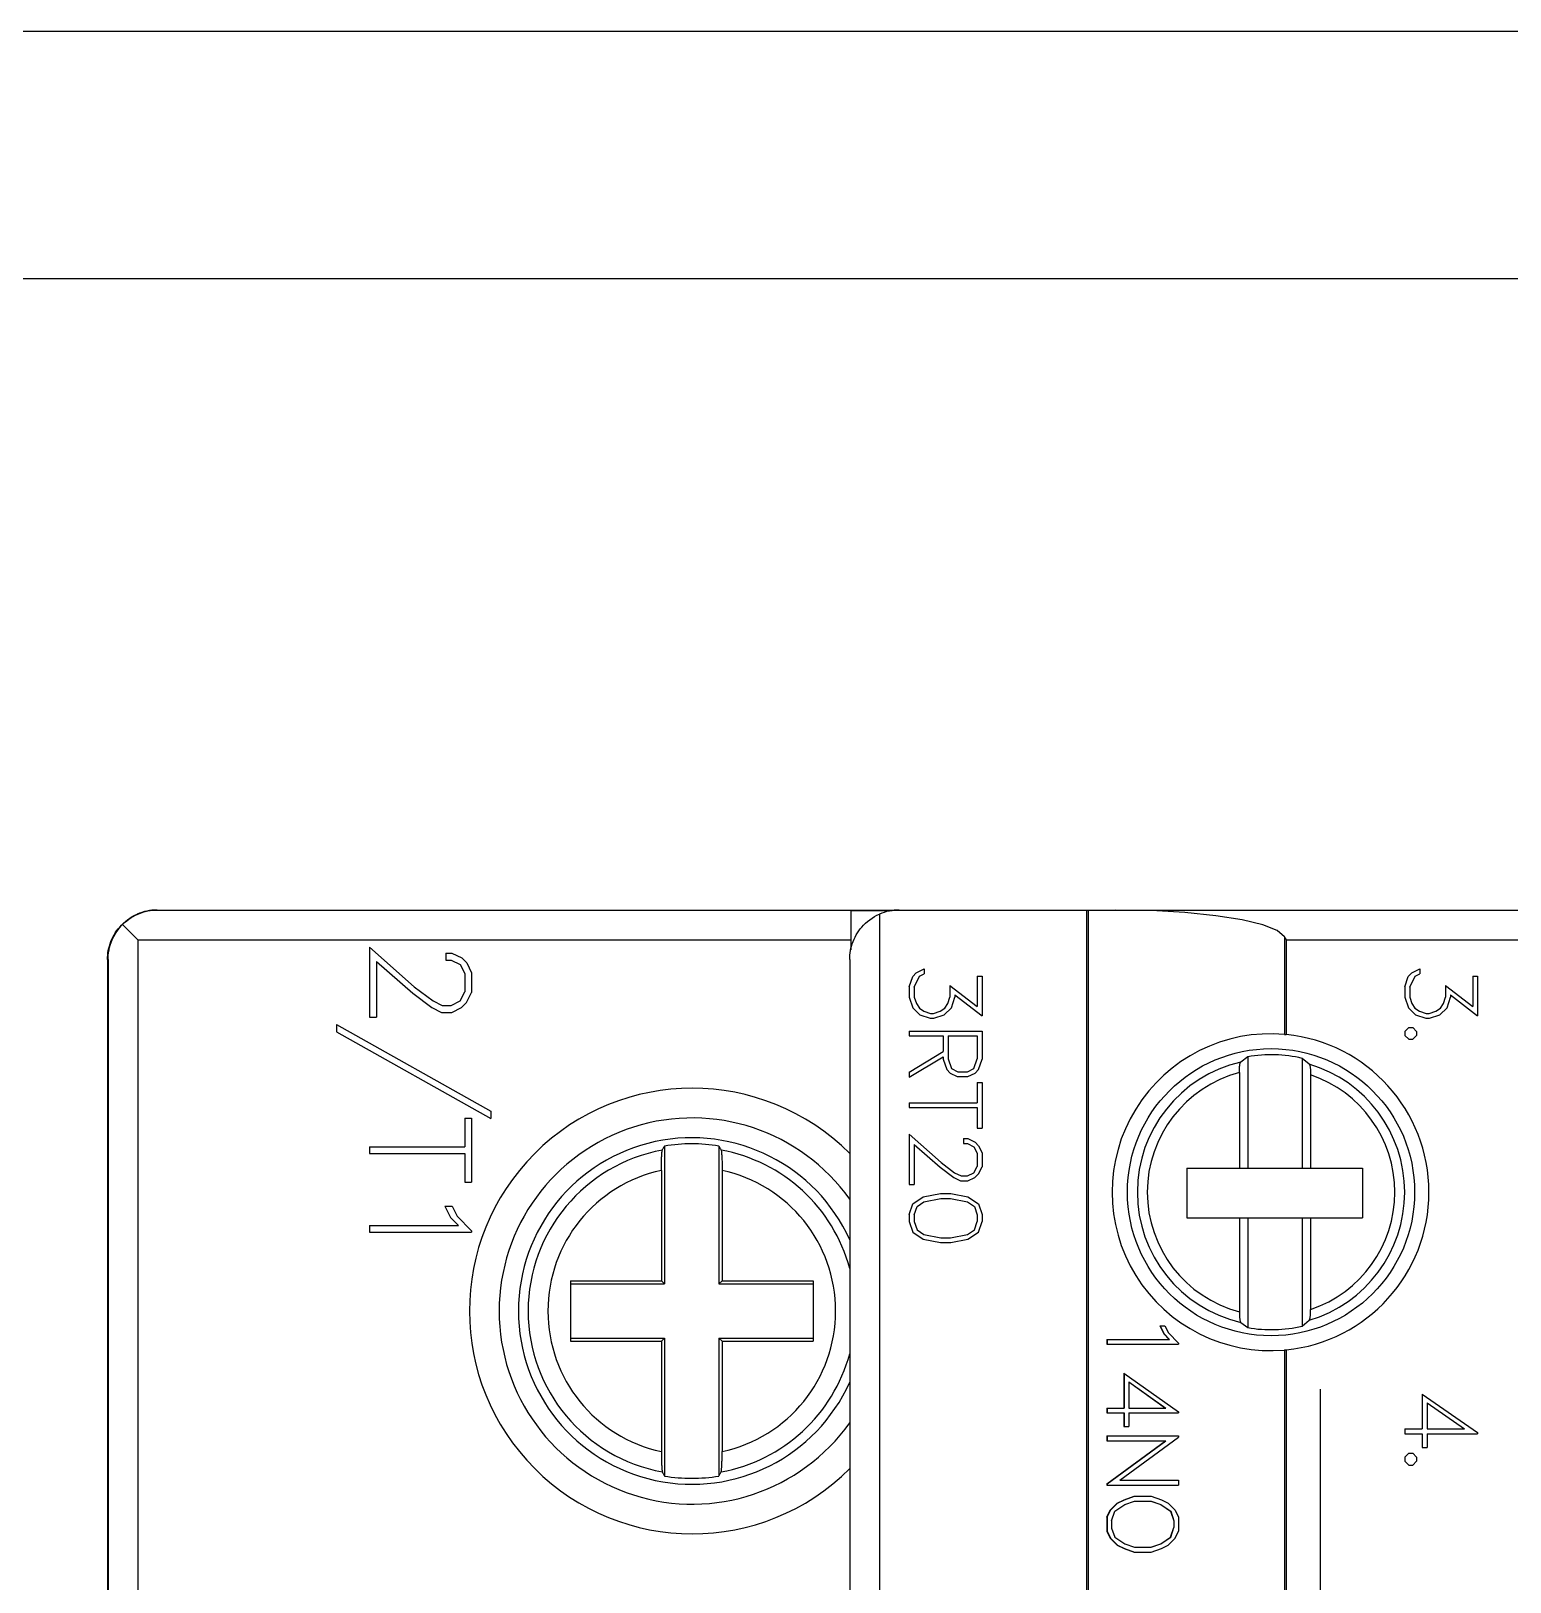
# Model space of a CAD drawing. Header units: millimetres. Extents: x -72 to 2978, y -1067 to 2817.
# Drawn here: x 2366.66 to 2396.54, y 1473.82 to 1505.15 of the extents above; entities that cross this region are included whole.
import ezdxf

# ---------------------------------------------------------------- set-up
doc = ezdxf.new("R2010")
doc.units = ezdxf.units.MM
doc.layers.add('10000_FRONT', color=7, linetype='Continuous')

msp = doc.modelspace()

# ---------------------------------------------------------------- linework, layer by layer
for p, q in [((2313.019, 1505.151), (2622.008, 1505.151)), ((2392.71, 1470.872), (2392.71, 1477.721))]:
    msp.add_line(p, q)
at = {"color": 30, "true_color": 0xf8991e}
msp.add_line((2322.28, 1500.151), (2614.486, 1500.151), dxfattribs=at)
at = {"layer": '10000_FRONT', "color": 7, "linetype": 'Continuous', "lineweight": 25}
for p, q in [((2368.513, 1487.103), (2368.555, 1487.143)), ((2368.53, 1487.129), (2368.571, 1487.166)), ((2368.555, 1487.143), (2368.597, 1487.179)), ((2368.571, 1487.166), (2368.615, 1487.2)), ((2368.597, 1487.179), (2368.639, 1487.211)), ((2368.615, 1487.2), (2368.662, 1487.233)), ((2368.639, 1487.211), (2368.683, 1487.24)), ((2368.662, 1487.233), (2368.71, 1487.262)), ((2368.683, 1487.24), (2368.729, 1487.267)), ((2368.71, 1487.262), (2368.76, 1487.289)), ((2368.729, 1487.267), (2368.776, 1487.292)), ((2368.76, 1487.289), (2368.81, 1487.313)), ((2368.776, 1487.292), (2368.824, 1487.315)), ((2368.81, 1487.313), (2368.81, 1487.308)), ((2368.824, 1487.315), (2368.873, 1487.334)), ((2368.873, 1487.334), (2368.923, 1487.351)), ((2368.923, 1487.351), (2368.973, 1487.365)), ((2368.973, 1487.365), (2369.023, 1487.377)), ((2369.023, 1487.377), (2369.074, 1487.385)), ((2369.074, 1487.385), (2369.123, 1487.392)), ((2369.123, 1487.392), (2369.172, 1487.395)), ((2369.172, 1487.395), (2369.22, 1487.396)), ((2369.21, 1487.396), (2369.22, 1487.396)), ((2369.22, 1487.396), (2383.22, 1487.396)), ((2383.22, 1487.396), (2383.22, 1486.796)), ((2383.22, 1487.396), (2437.2, 1487.396)), ((2383.22, 1487.386), (2384.059, 1487.386)), ((2383.52, 1487.129), (2383.561, 1487.166)), ((2383.561, 1487.166), (2383.605, 1487.2)), ((2383.605, 1487.2), (2383.652, 1487.233)), ((2383.652, 1487.233), (2383.7, 1487.262)), ((2383.7, 1487.262), (2383.75, 1487.289)), ((2383.75, 1487.289), (2383.8, 1487.313)), ((2383.8, 1487.313), (2383.8, 1459.396)), ((2385.31, 1487.396), (2385.31, 1487.396)), ((2387.984, 1487.396), (2387.984, 1459.396)), ((2388.018, 1487.396), (2388.018, 1459.396)), ((2368.297, 1486.805), (2368.319, 1486.849)), ((2368.302, 1486.792), (2368.324, 1486.84)), ((2368.319, 1486.849), (2368.342, 1486.893)), ((2368.324, 1486.84), (2368.349, 1486.887)), ((2368.342, 1486.893), (2368.367, 1486.934)), ((2368.349, 1486.887), (2368.376, 1486.933)), ((2368.367, 1486.934), (2368.394, 1486.975)), ((2368.376, 1486.933), (2368.406, 1486.977)), ((2368.394, 1486.975), (2368.423, 1487.014)), ((2368.406, 1486.977), (2368.438, 1487.019)), ((2368.423, 1487.014), (2368.456, 1487.053)), ((2368.438, 1487.019), (2368.473, 1487.062)), ((2368.456, 1487.053), (2368.491, 1487.091)), ((2368.473, 1487.062), (2368.513, 1487.103)), ((2368.491, 1487.091), (2368.53, 1487.129)), ((2368.513, 1487.104), (2368.82, 1486.796)), ((2383.287, 1486.805), (2383.309, 1486.849)), ((2383.309, 1486.849), (2383.332, 1486.893)), ((2383.332, 1486.893), (2383.357, 1486.934)), ((2383.357, 1486.934), (2383.384, 1486.975)), ((2383.384, 1486.975), (2383.413, 1487.014)), ((2383.413, 1487.014), (2383.446, 1487.053)), ((2383.446, 1487.053), (2383.481, 1487.091)), ((2383.481, 1487.091), (2383.52, 1487.129)), ((2391.981, 1486.856), (2391.981, 1484.884)), ((2391.981, 1486.856), (2391.986, 1486.848)), ((2391.986, 1486.848), (2391.991, 1486.839)), ((2391.991, 1486.839), (2391.996, 1486.83)), ((2391.996, 1486.83), (2392.001, 1486.822)), ((2392.001, 1486.822), (2392.006, 1486.813)), ((2368.214, 1486.485), (2368.219, 1486.531)), ((2368.219, 1486.531), (2368.226, 1486.577)), ((2368.225, 1486.493), (2368.231, 1486.543)), ((2368.226, 1486.577), (2368.236, 1486.623)), ((2368.231, 1486.543), (2368.24, 1486.593)), ((2368.236, 1486.623), (2368.248, 1486.669)), ((2368.24, 1486.593), (2368.251, 1486.643)), ((2368.248, 1486.669), (2368.262, 1486.715)), ((2368.251, 1486.643), (2368.265, 1486.693)), ((2368.262, 1486.715), (2368.279, 1486.76)), ((2368.265, 1486.693), (2368.282, 1486.743)), ((2368.279, 1486.76), (2368.297, 1486.805)), ((2368.282, 1486.743), (2368.302, 1486.792)), ((2368.82, 1486.796), (2368.82, 1442.996)), ((2368.82, 1486.796), (2383.22, 1486.796)), ((2373.504, 1486.649), (2373.504, 1485.234)), ((2373.504, 1486.649), (2374.404, 1485.847)), ((2375.04, 1486.525), (2375.04, 1486.386)), ((2375.04, 1486.525), (2375.164, 1486.525)), ((2375.164, 1486.525), (2375.365, 1486.427)), ((2383.204, 1486.485), (2383.209, 1486.531)), ((2383.209, 1486.531), (2383.216, 1486.577)), ((2383.216, 1486.577), (2383.226, 1486.623)), ((2383.22, 1486.796), (2383.22, 1486.595)), ((2383.226, 1486.623), (2383.238, 1486.669)), ((2383.238, 1486.669), (2383.252, 1486.715)), ((2383.252, 1486.715), (2383.269, 1486.76)), ((2383.269, 1486.76), (2383.287, 1486.805)), ((2392.006, 1486.813), (2392.011, 1486.805)), ((2392.011, 1486.805), (2392.016, 1486.796)), ((2392.016, 1486.796), (2392.016, 1484.881)), ((2392.016, 1486.796), (2429.384, 1486.796)), ((2368.21, 1486.396), (2368.211, 1486.44)), ((2368.21, 1486.396), (2368.21, 1443.406)), ((2368.211, 1486.44), (2368.214, 1486.485)), ((2368.22, 1486.396), (2368.221, 1486.444)), ((2368.22, 1486.396), (2368.22, 1443.396)), ((2368.221, 1486.444), (2368.225, 1486.493)), ((2373.641, 1486.358), (2373.641, 1485.234)), ((2373.641, 1486.358), (2374.374, 1485.719)), ((2375.04, 1486.386), (2375.153, 1486.386)), ((2375.153, 1486.386), (2375.334, 1486.295)), ((2375.334, 1486.295), (2375.425, 1486.114)), ((2375.365, 1486.427), (2375.464, 1486.326)), ((2375.464, 1486.326), (2375.562, 1486.125)), ((2383.2, 1486.396), (2383.201, 1486.44)), ((2383.2, 1486.396), (2383.2, 1459.596)), ((2383.201, 1486.44), (2383.204, 1486.485)), ((2384.545, 1486.129), (2384.707, 1486.21)), ((2384.707, 1486.21), (2384.707, 1486.106)), ((2394.555, 1486.129), (2394.717, 1486.21)), ((2394.717, 1486.21), (2394.717, 1486.106)), ((2375.425, 1486.114), (2375.425, 1485.741)), ((2375.562, 1486.125), (2375.562, 1485.729)), ((2384.403, 1485.843), (2384.473, 1486.055)), ((2384.473, 1486.055), (2384.545, 1486.129)), ((2384.501, 1485.837), (2384.611, 1486.06)), ((2384.611, 1486.06), (2384.707, 1486.106)), ((2385.775, 1486.063), (2385.775, 1485.448)), ((2385.775, 1486.063), (2385.873, 1486.063)), ((2385.873, 1486.063), (2385.873, 1485.256)), ((2394.413, 1485.843), (2394.483, 1486.055)), ((2394.483, 1486.055), (2394.555, 1486.129)), ((2394.511, 1485.837), (2394.621, 1486.06)), ((2394.621, 1486.06), (2394.717, 1486.106)), ((2395.785, 1486.063), (2395.785, 1485.448)), ((2395.785, 1486.063), (2395.883, 1486.063)), ((2395.883, 1486.063), (2395.883, 1485.256)), ((2374.374, 1485.719), (2374.761, 1485.428)), ((2374.404, 1485.847), (2374.785, 1485.562)), ((2375.334, 1485.559), (2375.425, 1485.741)), ((2375.463, 1485.53), (2375.562, 1485.729)), ((2384.403, 1485.843), (2384.403, 1485.634)), ((2384.403, 1485.634), (2384.474, 1485.422)), ((2384.501, 1485.837), (2384.501, 1485.637)), ((2384.501, 1485.637), (2384.547, 1485.506)), ((2385.18, 1485.506), (2385.225, 1485.637)), ((2385.225, 1485.873), (2385.225, 1485.637)), ((2385.225, 1485.873), (2385.775, 1485.448)), ((2385.255, 1485.422), (2385.325, 1485.634)), ((2385.325, 1485.686), (2385.325, 1485.634)), ((2385.325, 1485.686), (2385.873, 1485.256)), ((2394.413, 1485.843), (2394.413, 1485.634)), ((2394.413, 1485.634), (2394.484, 1485.422)), ((2394.511, 1485.837), (2394.511, 1485.637)), ((2394.511, 1485.637), (2394.557, 1485.506)), ((2395.19, 1485.506), (2395.235, 1485.637)), ((2395.235, 1485.873), (2395.235, 1485.637)), ((2395.235, 1485.873), (2395.785, 1485.448)), ((2395.265, 1485.422), (2395.335, 1485.634)), ((2395.335, 1485.686), (2395.335, 1485.634)), ((2395.335, 1485.686), (2395.883, 1485.256)), ((2374.761, 1485.428), (2374.958, 1485.329)), ((2374.785, 1485.562), (2374.972, 1485.469)), ((2374.958, 1485.329), (2375.162, 1485.329)), ((2374.972, 1485.469), (2375.153, 1485.469)), ((2375.153, 1485.469), (2375.334, 1485.559)), ((2375.162, 1485.329), (2375.362, 1485.428)), ((2375.362, 1485.428), (2375.463, 1485.53)), ((2384.474, 1485.422), (2384.616, 1485.279)), ((2384.547, 1485.506), (2384.607, 1485.414)), ((2384.607, 1485.414), (2384.699, 1485.353)), ((2384.616, 1485.279), (2384.827, 1485.209)), ((2384.699, 1485.353), (2384.831, 1485.308)), ((2384.831, 1485.308), (2384.896, 1485.308)), ((2384.896, 1485.308), (2385.027, 1485.353)), ((2384.9, 1485.209), (2385.111, 1485.279)), ((2385.027, 1485.353), (2385.12, 1485.414)), ((2385.111, 1485.279), (2385.255, 1485.422)), ((2385.12, 1485.414), (2385.18, 1485.506)), ((2394.484, 1485.422), (2394.626, 1485.279)), ((2394.557, 1485.506), (2394.617, 1485.414)), ((2394.617, 1485.414), (2394.709, 1485.353)), ((2394.626, 1485.279), (2394.837, 1485.209)), ((2394.709, 1485.353), (2394.841, 1485.308)), ((2394.841, 1485.308), (2394.906, 1485.308)), ((2394.906, 1485.308), (2395.037, 1485.353)), ((2394.91, 1485.209), (2395.121, 1485.279)), ((2395.037, 1485.353), (2395.13, 1485.414)), ((2395.121, 1485.279), (2395.265, 1485.422)), ((2395.13, 1485.414), (2395.19, 1485.506)), ((2372.838, 1485.086), (2372.838, 1484.937)), ((2372.838, 1485.086), (2375.954, 1483.332)), ((2372.838, 1484.937), (2375.954, 1483.185)), ((2373.504, 1485.234), (2373.641, 1485.234)), ((2384.403, 1484.95), (2384.403, 1484.852)), ((2384.403, 1484.95), (2385.873, 1484.95)), ((2384.827, 1485.209), (2384.9, 1485.209)), ((2385.873, 1484.95), (2385.873, 1484.385)), ((2394.413, 1484.945), (2394.492, 1485.023)), ((2394.413, 1484.945), (2394.413, 1484.864)), ((2394.492, 1485.023), (2394.572, 1485.023)), ((2394.572, 1485.023), (2394.651, 1484.945)), ((2394.651, 1484.945), (2394.651, 1484.864)), ((2394.837, 1485.209), (2394.91, 1485.209)), ((2384.403, 1484.852), (2385.089, 1484.852)), ((2385.089, 1484.852), (2385.089, 1484.535)), ((2385.187, 1484.852), (2385.187, 1484.39)), ((2385.187, 1484.852), (2385.775, 1484.852)), ((2385.775, 1484.852), (2385.775, 1484.39)), ((2391.981, 1484.884), (2391.986, 1484.884)), ((2391.986, 1484.884), (2391.991, 1484.883)), ((2391.991, 1484.883), (2391.996, 1484.883)), ((2391.996, 1484.883), (2392.001, 1484.882)), ((2392.001, 1484.882), (2392.006, 1484.882)), ((2392.006, 1484.882), (2392.011, 1484.881)), ((2392.011, 1484.881), (2392.016, 1484.881)), ((2394.413, 1484.864), (2394.492, 1484.786)), ((2394.492, 1484.786), (2394.572, 1484.786)), ((2394.572, 1484.786), (2394.651, 1484.864)), ((2384.403, 1484.124), (2385.089, 1484.535)), ((2384.403, 1484.018), (2385.089, 1484.429)), ((2385.089, 1484.429), (2385.089, 1484.386)), ((2385.089, 1484.386), (2385.16, 1484.175)), ((2385.187, 1484.39), (2385.254, 1484.194)), ((2385.708, 1484.194), (2385.775, 1484.39)), ((2385.802, 1484.175), (2385.873, 1484.385)), ((2391.089, 1484.308), (2391.091, 1484.313)), ((2391.091, 1484.313), (2391.093, 1484.317)), ((2391.093, 1484.317), (2391.095, 1484.321)), ((2391.095, 1484.321), (2391.097, 1484.324)), ((2391.097, 1484.324), (2391.099, 1484.326)), ((2391.24, 1484.432), (2391.099, 1484.326)), ((2391.24, 1484.432), (2391.24, 1482.181)), ((2392.34, 1484.4), (2392.34, 1482.181)), ((2392.481, 1484.284), (2392.34, 1484.4)), ((2384.403, 1484.124), (2384.403, 1484.018)), ((2385.16, 1484.175), (2385.231, 1484.101)), ((2385.231, 1484.101), (2385.374, 1484.031)), ((2385.254, 1484.194), (2385.382, 1484.129)), ((2385.374, 1484.031), (2385.587, 1484.031)), ((2385.382, 1484.129), (2385.58, 1484.129)), ((2385.58, 1484.129), (2385.708, 1484.194)), ((2385.587, 1484.031), (2385.731, 1484.1)), ((2385.731, 1484.1), (2385.802, 1484.175)), ((2391.07, 1484.14), (2391.071, 1484.153)), ((2391.07, 1484.126), (2391.07, 1484.14)), ((2391.07, 1484.113), (2391.07, 1484.126)), ((2391.07, 1484.113), (2391.07, 1482.181)), ((2391.071, 1484.167), (2391.072, 1484.18)), ((2391.071, 1484.153), (2391.071, 1484.167)), ((2391.072, 1484.192), (2391.073, 1484.204)), ((2391.072, 1484.18), (2391.072, 1484.192)), ((2391.073, 1484.204), (2391.074, 1484.216)), ((2391.074, 1484.216), (2391.075, 1484.228)), ((2391.075, 1484.228), (2391.076, 1484.24)), ((2391.076, 1484.24), (2391.078, 1484.25)), ((2391.078, 1484.25), (2391.079, 1484.26)), ((2391.079, 1484.26), (2391.08, 1484.27)), ((2391.08, 1484.27), (2391.082, 1484.278)), ((2391.082, 1484.278), (2391.083, 1484.287)), ((2391.083, 1484.287), (2391.085, 1484.295)), ((2391.085, 1484.295), (2391.087, 1484.302)), ((2391.087, 1484.302), (2391.089, 1484.308)), ((2392.481, 1484.284), (2392.484, 1484.281)), ((2392.484, 1484.281), (2392.486, 1484.277)), ((2392.486, 1484.277), (2392.489, 1484.272)), ((2392.489, 1484.272), (2392.491, 1484.265)), ((2392.491, 1484.265), (2392.493, 1484.258)), ((2392.493, 1484.258), (2392.495, 1484.248)), ((2392.495, 1484.248), (2392.497, 1484.238)), ((2392.497, 1484.238), (2392.499, 1484.227)), ((2392.499, 1484.227), (2392.501, 1484.216)), ((2392.501, 1484.216), (2392.503, 1484.204)), ((2392.503, 1484.204), (2392.504, 1484.19)), ((2392.504, 1484.19), (2392.505, 1484.175)), ((2392.505, 1484.175), (2392.507, 1484.161)), ((2392.507, 1484.161), (2392.508, 1484.146)), ((2392.508, 1484.146), (2392.508, 1484.131)), ((2392.508, 1484.131), (2392.509, 1484.114)), ((2392.509, 1484.114), (2392.51, 1484.098)), ((2392.51, 1484.098), (2392.51, 1484.081)), ((2392.51, 1484.081), (2392.51, 1484.065)), ((2392.51, 1484.065), (2392.51, 1482.181)), ((2385.775, 1483.914), (2385.775, 1483.503)), ((2385.775, 1483.914), (2385.873, 1483.914)), ((2385.873, 1483.914), (2385.873, 1482.993)), ((2384.403, 1483.503), (2384.403, 1483.405)), ((2384.403, 1483.503), (2385.775, 1483.503)), ((2384.403, 1483.405), (2385.775, 1483.405)), ((2385.775, 1483.405), (2385.775, 1482.993)), ((2375.425, 1483.19), (2375.425, 1482.613)), ((2375.425, 1483.19), (2375.562, 1483.19)), ((2375.562, 1483.19), (2375.562, 1481.9)), ((2375.954, 1483.332), (2375.954, 1483.185)), ((2384.403, 1482.866), (2384.403, 1481.855)), ((2384.403, 1482.866), (2385.046, 1482.294)), ((2385.5, 1482.778), (2385.5, 1482.679)), ((2385.5, 1482.778), (2385.588, 1482.778)), ((2385.588, 1482.778), (2385.732, 1482.708)), ((2385.775, 1482.993), (2385.873, 1482.993)), ((2373.504, 1482.613), (2373.504, 1482.476)), ((2373.504, 1482.613), (2375.425, 1482.613)), ((2373.504, 1482.476), (2375.425, 1482.476)), ((2375.425, 1482.476), (2375.425, 1481.9)), ((2379.403, 1482.422), (2379.404, 1482.44)), ((2379.404, 1482.44), (2379.405, 1482.457)), ((2379.405, 1482.457), (2379.406, 1482.473)), ((2379.406, 1482.473), (2379.407, 1482.488)), ((2379.407, 1482.488), (2379.408, 1482.502)), ((2379.408, 1482.502), (2379.41, 1482.513)), ((2379.41, 1482.513), (2379.411, 1482.523)), ((2379.411, 1482.523), (2379.412, 1482.531)), ((2379.412, 1482.531), (2379.413, 1482.538)), ((2379.413, 1482.538), (2379.415, 1482.544)), ((2379.415, 1482.544), (2379.416, 1482.547)), ((2379.416, 1482.547), (2379.422, 1482.559)), ((2379.422, 1482.559), (2379.429, 1482.57)), ((2379.429, 1482.57), (2379.435, 1482.582)), ((2379.435, 1482.582), (2379.441, 1482.594)), ((2379.441, 1482.594), (2379.447, 1482.605)), ((2379.447, 1482.605), (2379.454, 1482.617)), ((2379.454, 1482.617), (2379.46, 1482.629)), ((2379.46, 1482.629), (2379.46, 1479.846)), ((2380.56, 1482.629), (2380.56, 1479.846)), ((2380.56, 1482.629), (2380.566, 1482.617)), ((2380.566, 1482.617), (2380.573, 1482.605)), ((2380.573, 1482.605), (2380.579, 1482.594)), ((2380.579, 1482.594), (2380.585, 1482.582)), ((2380.585, 1482.582), (2380.591, 1482.57)), ((2380.591, 1482.57), (2380.597, 1482.559)), ((2380.597, 1482.559), (2380.604, 1482.547)), ((2380.604, 1482.547), (2380.605, 1482.543)), ((2380.605, 1482.543), (2380.607, 1482.536)), ((2380.607, 1482.536), (2380.609, 1482.526)), ((2380.609, 1482.526), (2380.61, 1482.515)), ((2380.61, 1482.515), (2380.612, 1482.501)), ((2380.612, 1482.501), (2380.613, 1482.485)), ((2380.613, 1482.485), (2380.614, 1482.466)), ((2380.614, 1482.466), (2380.616, 1482.445)), ((2380.616, 1482.445), (2380.617, 1482.424)), ((2384.501, 1482.658), (2384.501, 1481.855)), ((2384.501, 1482.658), (2385.024, 1482.202)), ((2385.5, 1482.679), (2385.581, 1482.679)), ((2385.581, 1482.679), (2385.71, 1482.613)), ((2385.71, 1482.613), (2385.775, 1482.484)), ((2385.732, 1482.708), (2385.803, 1482.635)), ((2385.775, 1482.484), (2385.775, 1482.218)), ((2385.803, 1482.635), (2385.873, 1482.492)), ((2385.873, 1482.492), (2385.873, 1482.21)), ((2379.397, 1482.215), (2379.398, 1482.241)), ((2379.397, 1482.188), (2379.397, 1482.215)), ((2379.397, 1482.162), (2379.397, 1482.188)), ((2379.397, 1482.137), (2379.397, 1482.162)), ((2379.397, 1482.137), (2379.397, 1479.909)), ((2379.398, 1482.266), (2379.399, 1482.291)), ((2379.398, 1482.241), (2379.398, 1482.266)), ((2379.399, 1482.314), (2379.4, 1482.337)), ((2379.399, 1482.291), (2379.399, 1482.314)), ((2379.4, 1482.36), (2379.401, 1482.382)), ((2379.4, 1482.337), (2379.4, 1482.36)), ((2379.401, 1482.382), (2379.402, 1482.403)), ((2379.402, 1482.403), (2379.403, 1482.422)), ((2380.617, 1482.424), (2380.618, 1482.401)), ((2380.618, 1482.401), (2380.619, 1482.375)), ((2380.619, 1482.375), (2380.62, 1482.348)), ((2380.62, 1482.348), (2380.621, 1482.32)), ((2380.621, 1482.32), (2380.621, 1482.292)), ((2380.621, 1482.292), (2380.622, 1482.263)), ((2380.622, 1482.263), (2380.622, 1482.232)), ((2380.622, 1482.232), (2380.623, 1482.2)), ((2380.623, 1482.2), (2380.623, 1482.168)), ((2380.623, 1482.168), (2380.623, 1482.137)), ((2380.623, 1482.137), (2380.623, 1479.909)), ((2385.024, 1482.202), (2385.301, 1481.994)), ((2385.046, 1482.294), (2385.318, 1482.09)), ((2385.71, 1482.088), (2385.775, 1482.218)), ((2385.802, 1482.067), (2385.873, 1482.21)), ((2390.01, 1482.181), (2390.01, 1481.181)), ((2390.01, 1482.181), (2391.07, 1482.181)), ((2391.07, 1482.181), (2391.24, 1482.181)), ((2391.24, 1482.181), (2392.34, 1482.181)), ((2392.34, 1482.181), (2392.51, 1482.181)), ((2392.51, 1482.181), (2393.56, 1482.181)), ((2393.56, 1482.181), (2393.56, 1481.181)), ((2375.425, 1481.9), (2375.562, 1481.9)), ((2384.403, 1481.855), (2384.501, 1481.855)), ((2385.301, 1481.994), (2385.441, 1481.923)), ((2385.318, 1482.09), (2385.452, 1482.024)), ((2385.441, 1481.923), (2385.587, 1481.923)), ((2385.452, 1482.024), (2385.581, 1482.024)), ((2385.581, 1482.024), (2385.71, 1482.088)), ((2385.587, 1481.923), (2385.73, 1481.994)), ((2385.73, 1481.994), (2385.802, 1482.067)), ((2384.474, 1481.458), (2384.687, 1481.601)), ((2384.56, 1481.41), (2384.699, 1481.503)), ((2384.687, 1481.601), (2385.033, 1481.67)), ((2384.699, 1481.503), (2385.038, 1481.572)), ((2385.033, 1481.67), (2385.243, 1481.67)), ((2385.038, 1481.572), (2385.239, 1481.572)), ((2385.239, 1481.572), (2385.579, 1481.503)), ((2385.243, 1481.67), (2385.589, 1481.601)), ((2385.579, 1481.503), (2385.718, 1481.41)), ((2385.589, 1481.601), (2385.802, 1481.458)), ((2375.026, 1481.411), (2375.138, 1481.183)), ((2375.026, 1481.411), (2375.17, 1481.411)), ((2375.138, 1481.183), (2375.296, 1481.027)), ((2375.17, 1481.411), (2375.272, 1481.21)), ((2375.272, 1481.21), (2375.562, 1480.918)), ((2384.403, 1481.245), (2384.474, 1481.458)), ((2384.403, 1481.245), (2384.403, 1481.103)), ((2384.502, 1481.24), (2384.56, 1481.41)), ((2384.502, 1481.24), (2384.502, 1481.106)), ((2385.718, 1481.41), (2385.775, 1481.24)), ((2385.775, 1481.24), (2385.775, 1481.106)), ((2385.802, 1481.458), (2385.873, 1481.245)), ((2385.873, 1481.245), (2385.873, 1481.103)), ((2390.01, 1481.181), (2391.07, 1481.181)), ((2391.07, 1481.181), (2391.07, 1479.28)), ((2391.07, 1481.181), (2391.24, 1481.181)), ((2391.24, 1481.181), (2391.24, 1478.961)), ((2391.24, 1481.181), (2392.34, 1481.181)), ((2392.34, 1481.181), (2392.34, 1478.993)), ((2392.34, 1481.181), (2392.51, 1481.181)), ((2392.51, 1481.181), (2392.51, 1479.328)), ((2392.51, 1481.181), (2393.56, 1481.181)), ((2373.504, 1481.027), (2373.504, 1480.889)), ((2373.504, 1481.027), (2375.296, 1481.027)), ((2373.504, 1480.889), (2375.562, 1480.889)), ((2375.562, 1480.918), (2375.562, 1480.889)), ((2384.403, 1481.103), (2384.474, 1480.889)), ((2384.474, 1480.889), (2384.687, 1480.746)), ((2384.502, 1481.106), (2384.56, 1480.937)), ((2384.56, 1480.937), (2384.699, 1480.845)), ((2385.579, 1480.845), (2385.718, 1480.937)), ((2385.589, 1480.746), (2385.802, 1480.889)), ((2385.718, 1480.937), (2385.775, 1481.106)), ((2385.802, 1480.889), (2385.873, 1481.103)), ((2384.687, 1480.746), (2385.033, 1480.678)), ((2384.699, 1480.845), (2385.038, 1480.776)), ((2385.033, 1480.678), (2385.243, 1480.678)), ((2385.038, 1480.776), (2385.239, 1480.776)), ((2385.239, 1480.776), (2385.579, 1480.845)), ((2385.243, 1480.678), (2385.589, 1480.746)), ((2377.56, 1479.909), (2377.56, 1478.684)), ((2377.56, 1479.909), (2379.397, 1479.909)), ((2377.56, 1479.846), (2379.46, 1479.846)), ((2379.397, 1479.909), (2379.46, 1479.846)), ((2380.56, 1479.846), (2380.623, 1479.909)), ((2380.56, 1479.846), (2382.46, 1479.846)), ((2380.623, 1479.909), (2382.46, 1479.909)), ((2382.46, 1479.909), (2382.46, 1478.684)), ((2392.509, 1479.287), (2392.51, 1479.301)), ((2392.51, 1479.315), (2392.51, 1479.328)), ((2392.51, 1479.301), (2392.51, 1479.315)), ((2389.464, 1478.997), (2389.543, 1478.835)), ((2389.464, 1478.997), (2389.566, 1478.997)), ((2389.47, 1478.997), (2389.549, 1478.835)), ((2389.566, 1478.997), (2389.638, 1478.854)), ((2391.07, 1479.28), (2391.07, 1479.264)), ((2391.07, 1479.264), (2391.07, 1479.247)), ((2391.07, 1479.247), (2391.071, 1479.231)), ((2391.071, 1479.231), (2391.071, 1479.215)), ((2391.071, 1479.215), (2391.072, 1479.2)), ((2391.072, 1479.2), (2391.073, 1479.185)), ((2391.073, 1479.185), (2391.074, 1479.171)), ((2391.074, 1479.171), (2391.076, 1479.157)), ((2391.076, 1479.157), (2391.077, 1479.144)), ((2391.077, 1479.144), (2391.079, 1479.131)), ((2391.079, 1479.131), (2391.081, 1479.12)), ((2391.081, 1479.12), (2391.083, 1479.11)), ((2391.083, 1479.11), (2391.085, 1479.1)), ((2391.085, 1479.1), (2391.087, 1479.091)), ((2391.087, 1479.091), (2391.089, 1479.084)), ((2391.089, 1479.084), (2391.091, 1479.078)), ((2391.091, 1479.078), (2391.094, 1479.073)), ((2391.094, 1479.073), (2391.096, 1479.069)), ((2391.096, 1479.069), (2391.099, 1479.067)), ((2391.099, 1479.067), (2391.24, 1478.961)), ((2392.34, 1478.993), (2392.481, 1479.109)), ((2392.481, 1479.109), (2392.483, 1479.111)), ((2392.483, 1479.111), (2392.485, 1479.114)), ((2392.485, 1479.114), (2392.487, 1479.118)), ((2392.487, 1479.118), (2392.489, 1479.123)), ((2392.489, 1479.123), (2392.491, 1479.128)), ((2392.491, 1479.128), (2392.493, 1479.135)), ((2392.493, 1479.135), (2392.495, 1479.142)), ((2392.495, 1479.142), (2392.497, 1479.15)), ((2392.497, 1479.15), (2392.498, 1479.159)), ((2392.498, 1479.159), (2392.5, 1479.168)), ((2392.5, 1479.168), (2392.501, 1479.178)), ((2392.501, 1479.178), (2392.502, 1479.188)), ((2392.502, 1479.188), (2392.504, 1479.199)), ((2392.504, 1479.199), (2392.505, 1479.211)), ((2392.505, 1479.211), (2392.506, 1479.223)), ((2392.506, 1479.223), (2392.507, 1479.235)), ((2392.507, 1479.235), (2392.508, 1479.247)), ((2392.508, 1479.26), (2392.509, 1479.273)), ((2392.508, 1479.247), (2392.508, 1479.26)), ((2392.509, 1479.273), (2392.509, 1479.287)), ((2377.56, 1478.746), (2379.46, 1478.746)), ((2377.56, 1478.684), (2379.397, 1478.684)), ((2379.397, 1478.684), (2379.46, 1478.746)), ((2379.397, 1478.684), (2379.397, 1476.456)), ((2379.46, 1478.746), (2379.46, 1475.964)), ((2380.56, 1478.746), (2380.56, 1475.964)), ((2380.56, 1478.746), (2380.623, 1478.684)), ((2380.56, 1478.746), (2382.46, 1478.746)), ((2380.623, 1478.684), (2380.623, 1476.456)), ((2380.623, 1478.684), (2382.46, 1478.684)), ((2388.394, 1478.723), (2388.394, 1478.625)), ((2388.394, 1478.723), (2389.655, 1478.723)), ((2388.4, 1478.723), (2388.4, 1478.625)), ((2389.543, 1478.835), (2389.655, 1478.723)), ((2389.543, 1478.835), (2389.549, 1478.835)), ((2389.549, 1478.835), (2389.66, 1478.723)), ((2389.638, 1478.854), (2389.842, 1478.645)), ((2389.655, 1478.723), (2389.66, 1478.723)), ((2388.394, 1478.625), (2389.842, 1478.625)), ((2389.842, 1478.645), (2389.842, 1478.625)), ((2391.981, 1478.509), (2391.986, 1478.509)), ((2391.981, 1478.509), (2391.981, 1468.034)), ((2391.986, 1478.509), (2391.991, 1478.51)), ((2391.991, 1478.51), (2391.996, 1478.51)), ((2391.996, 1478.51), (2392.001, 1478.511)), ((2392.001, 1478.511), (2392.006, 1478.511)), ((2392.006, 1478.511), (2392.011, 1478.512)), ((2392.011, 1478.512), (2392.016, 1478.512)), ((2392.016, 1478.512), (2392.016, 1468.031)), ((2388.739, 1478.041), (2388.739, 1477.337)), ((2388.739, 1478.041), (2389.842, 1477.263)), ((2388.745, 1478.036), (2388.745, 1477.337)), ((2388.835, 1477.863), (2388.835, 1477.337)), ((2388.835, 1477.863), (2389.58, 1477.337)), ((2388.835, 1477.863), (2388.841, 1477.863)), ((2388.841, 1477.863), (2389.586, 1477.337)), ((2394.763, 1477.618), (2394.763, 1476.914)), ((2394.763, 1477.618), (2395.883, 1476.84)), ((2394.861, 1477.44), (2394.861, 1476.914)), ((2394.861, 1477.44), (2395.617, 1476.914)), ((2388.394, 1477.337), (2388.394, 1477.239)), ((2388.394, 1477.337), (2388.745, 1477.337)), ((2388.394, 1477.239), (2388.739, 1477.239)), ((2388.4, 1477.337), (2388.4, 1477.239)), ((2388.739, 1477.239), (2388.739, 1476.964)), ((2388.739, 1477.239), (2388.745, 1477.239)), ((2388.745, 1477.239), (2388.745, 1476.964)), ((2388.835, 1477.337), (2389.58, 1477.337)), ((2388.835, 1477.239), (2388.835, 1476.964)), ((2388.835, 1477.239), (2389.842, 1477.239)), ((2389.58, 1477.337), (2389.586, 1477.337)), ((2389.842, 1477.263), (2389.842, 1477.239)), ((2388.739, 1476.964), (2388.835, 1476.964)), ((2394.413, 1476.914), (2394.413, 1476.816)), ((2394.413, 1476.914), (2394.763, 1476.914)), ((2394.413, 1476.816), (2394.763, 1476.816)), ((2394.763, 1476.816), (2394.763, 1476.542)), ((2394.861, 1476.914), (2395.617, 1476.914)), ((2394.861, 1476.816), (2394.861, 1476.542)), ((2394.861, 1476.816), (2395.883, 1476.816)), ((2395.883, 1476.84), (2395.883, 1476.816)), ((2388.394, 1476.772), (2388.394, 1476.674)), ((2388.394, 1476.772), (2389.842, 1476.772)), ((2388.394, 1475.804), (2389.577, 1476.674)), ((2388.394, 1476.674), (2389.577, 1476.674)), ((2388.4, 1476.772), (2388.4, 1476.674)), ((2388.4, 1475.804), (2389.583, 1476.674)), ((2388.659, 1475.878), (2389.842, 1476.749)), ((2389.577, 1476.674), (2389.583, 1476.674)), ((2389.842, 1476.772), (2389.842, 1476.749)), ((2394.763, 1476.542), (2394.861, 1476.542)), ((2379.397, 1476.456), (2379.397, 1476.425)), ((2379.397, 1476.425), (2379.397, 1476.393)), ((2379.397, 1476.393), (2379.398, 1476.361)), ((2379.398, 1476.361), (2379.398, 1476.33)), ((2379.398, 1476.33), (2379.399, 1476.301)), ((2379.399, 1476.301), (2379.399, 1476.273)), ((2379.399, 1476.273), (2379.4, 1476.245)), ((2379.4, 1476.245), (2379.401, 1476.218)), ((2379.401, 1476.218), (2379.402, 1476.192)), ((2379.402, 1476.192), (2379.403, 1476.169)), ((2379.403, 1476.169), (2379.404, 1476.147)), ((2380.616, 1476.153), (2380.617, 1476.17)), ((2380.617, 1476.17), (2380.618, 1476.19)), ((2380.618, 1476.19), (2380.619, 1476.211)), ((2380.619, 1476.233), (2380.62, 1476.256)), ((2380.619, 1476.211), (2380.619, 1476.233)), ((2380.62, 1476.256), (2380.621, 1476.279)), ((2380.621, 1476.302), (2380.622, 1476.326)), ((2380.621, 1476.279), (2380.621, 1476.302)), ((2380.622, 1476.378), (2380.623, 1476.404)), ((2380.622, 1476.352), (2380.622, 1476.378)), ((2380.622, 1476.326), (2380.622, 1476.352)), ((2380.623, 1476.43), (2380.623, 1476.456)), ((2380.623, 1476.404), (2380.623, 1476.43)), ((2394.413, 1476.345), (2394.492, 1476.423)), ((2394.413, 1476.345), (2394.413, 1476.264)), ((2394.413, 1476.264), (2394.492, 1476.186)), ((2394.492, 1476.423), (2394.572, 1476.423)), ((2394.492, 1476.186), (2394.572, 1476.186)), ((2394.572, 1476.423), (2394.651, 1476.345)), ((2394.572, 1476.186), (2394.651, 1476.264)), ((2394.651, 1476.345), (2394.651, 1476.264)), ((2379.404, 1476.147), (2379.405, 1476.127)), ((2379.405, 1476.127), (2379.407, 1476.108)), ((2379.407, 1476.108), (2379.408, 1476.092)), ((2379.408, 1476.092), (2379.41, 1476.078)), ((2379.41, 1476.078), (2379.411, 1476.067)), ((2379.411, 1476.067), (2379.413, 1476.057)), ((2379.413, 1476.057), (2379.414, 1476.05)), ((2379.414, 1476.05), (2379.416, 1476.046)), ((2379.416, 1476.046), (2379.422, 1476.034)), ((2379.422, 1476.034), (2379.429, 1476.022)), ((2379.429, 1476.022), (2379.435, 1476.011)), ((2379.435, 1476.011), (2379.441, 1475.999)), ((2379.441, 1475.999), (2379.447, 1475.987)), ((2379.447, 1475.987), (2379.454, 1475.976)), ((2379.454, 1475.976), (2379.46, 1475.964)), ((2380.56, 1475.964), (2380.566, 1475.976)), ((2380.566, 1475.976), (2380.573, 1475.987)), ((2380.573, 1475.987), (2380.579, 1475.999)), ((2380.579, 1475.999), (2380.585, 1476.011)), ((2380.585, 1476.011), (2380.591, 1476.022)), ((2380.591, 1476.022), (2380.597, 1476.034)), ((2380.597, 1476.034), (2380.604, 1476.046)), ((2380.604, 1476.046), (2380.605, 1476.049)), ((2380.605, 1476.049), (2380.606, 1476.055)), ((2380.606, 1476.055), (2380.608, 1476.062)), ((2380.608, 1476.062), (2380.609, 1476.07)), ((2380.609, 1476.07), (2380.61, 1476.08)), ((2380.61, 1476.08), (2380.611, 1476.091)), ((2380.611, 1476.091), (2380.613, 1476.104)), ((2380.613, 1476.104), (2380.614, 1476.119)), ((2380.614, 1476.119), (2380.615, 1476.136)), ((2380.615, 1476.136), (2380.616, 1476.153)), ((2388.659, 1475.878), (2389.842, 1475.878)), ((2389.842, 1475.878), (2389.842, 1475.78)), ((2388.394, 1475.804), (2388.394, 1475.78)), ((2388.394, 1475.804), (2388.4, 1475.804)), ((2388.394, 1475.78), (2389.842, 1475.78)), ((2388.4, 1475.804), (2388.4, 1475.78)), ((2388.741, 1475.483), (2388.947, 1475.554)), ((2388.747, 1475.483), (2388.953, 1475.554)), ((2388.947, 1475.554), (2389.288, 1475.554)), ((2389.288, 1475.554), (2389.495, 1475.483)), ((2388.394, 1475.132), (2388.464, 1475.274)), ((2388.4, 1475.132), (2388.469, 1475.274)), ((2388.464, 1475.274), (2388.602, 1475.415)), ((2388.464, 1475.274), (2388.469, 1475.274)), ((2388.469, 1475.274), (2388.608, 1475.415)), ((2388.49, 1475.057), (2388.556, 1475.255)), ((2388.556, 1475.255), (2388.754, 1475.389)), ((2388.602, 1475.415), (2388.741, 1475.483)), ((2388.602, 1475.415), (2388.608, 1475.415)), ((2388.608, 1475.415), (2388.747, 1475.483)), ((2388.741, 1475.483), (2388.747, 1475.483)), ((2388.754, 1475.389), (2388.95, 1475.456)), ((2388.95, 1475.456), (2389.29, 1475.456)), ((2389.284, 1475.456), (2389.481, 1475.389)), ((2389.29, 1475.456), (2389.487, 1475.389)), ((2389.481, 1475.389), (2389.678, 1475.255)), ((2389.481, 1475.389), (2389.487, 1475.389)), ((2389.487, 1475.389), (2389.684, 1475.255)), ((2389.495, 1475.483), (2389.634, 1475.415)), ((2389.634, 1475.415), (2389.772, 1475.274)), ((2389.678, 1475.255), (2389.744, 1475.057)), ((2389.678, 1475.255), (2389.684, 1475.255)), ((2389.684, 1475.255), (2389.75, 1475.057)), ((2389.772, 1475.274), (2389.842, 1475.132)), ((2388.394, 1475.132), (2388.394, 1474.85)), ((2388.394, 1475.132), (2388.4, 1475.132)), ((2388.4, 1475.132), (2388.4, 1474.85)), ((2388.49, 1475.057), (2388.49, 1474.908)), ((2389.678, 1474.725), (2389.744, 1474.924)), ((2389.684, 1474.725), (2389.75, 1474.924)), ((2389.744, 1475.057), (2389.744, 1474.924)), ((2389.744, 1475.057), (2389.75, 1475.057)), ((2389.744, 1474.924), (2389.75, 1474.924)), ((2389.75, 1475.057), (2389.75, 1474.924)), ((2389.842, 1475.132), (2389.842, 1474.85)), ((2388.394, 1474.85), (2388.464, 1474.707)), ((2388.394, 1474.85), (2388.4, 1474.85)), ((2388.4, 1474.85), (2388.469, 1474.707)), ((2388.464, 1474.707), (2388.602, 1474.566)), ((2388.464, 1474.707), (2388.469, 1474.707)), ((2388.469, 1474.707), (2388.608, 1474.566)), ((2388.49, 1474.908), (2388.556, 1474.725)), ((2388.556, 1474.725), (2388.754, 1474.591)), ((2389.481, 1474.591), (2389.678, 1474.725)), ((2389.487, 1474.591), (2389.684, 1474.725)), ((2389.634, 1474.566), (2389.772, 1474.707)), ((2389.678, 1474.725), (2389.684, 1474.725)), ((2389.772, 1474.707), (2389.842, 1474.85)), ((2388.602, 1474.566), (2388.741, 1474.498)), ((2388.602, 1474.566), (2388.608, 1474.566)), ((2388.608, 1474.566), (2388.747, 1474.498)), ((2388.741, 1474.498), (2388.947, 1474.427)), ((2388.741, 1474.498), (2388.747, 1474.498)), ((2388.747, 1474.498), (2388.953, 1474.427)), ((2388.754, 1474.591), (2388.95, 1474.525)), ((2388.947, 1474.427), (2389.288, 1474.427)), ((2388.95, 1474.525), (2389.29, 1474.525)), ((2389.284, 1474.525), (2389.481, 1474.591)), ((2389.288, 1474.427), (2389.495, 1474.498)), ((2389.29, 1474.525), (2389.487, 1474.591)), ((2389.481, 1474.591), (2389.487, 1474.591)), ((2389.495, 1474.498), (2389.634, 1474.566))]:
    msp.add_line(p, q, dxfattribs=at)
msp.add_lwpolyline([(2391.981, 1486.856), (2391.835, 1486.98), (2391.545, 1487.095), (2391.125, 1487.197), (2390.592, 1487.281), (2389.97, 1487.344), (2389.287, 1487.383), (2388.572, 1487.396)], dxfattribs=at)
msp.add_circle((2391.71, 1481.696), 2.9, dxfattribs=at)
for centre, radius, start, end in [((2369.21, 1486.396), 1, 90, 113.5783), ((2384.2, 1486.396), 1, 90, 113.5782), ((2369.21, 1486.386), 1, 134.5948, 180), ((2391.7, 1481.696), 3.2, 84.956, 275.044), ((2391.7, 1481.696), 3.2, 275.6645, 84.3355), ((2391.71, 1481.696), 2.7, 103.0846, 256.9154), ((2391.71, 1481.696), 2.776, 76.8814, 99.7486), ((2391.71, 1481.696), 2.5, 104.8328, 255.1672), ((2391.71, 1481.696), 2.7, 360, 73.4023), ((2391.71, 1481.696), 2.5, 288.6629, 71.3371), ((2380.02, 1479.296), 4.5, 45.0354, 314.9646), ((2380.02, 1479.296), 3.9, 35.3742, 324.6258), ((2380.01, 1479.296), 3.5, 24.2956, 335.7044), ((2380.01, 1479.296), 3.304, 100.3512, 180), ((2380.01, 1479.296), 3.378, 80.6281, 99.3718), ((2380.01, 1479.296), 3.304, 15.1239, 79.6488), ((2380.01, 1479.296), 2.906, 102.1754, 257.8246), ((2380.01, 1479.296), 2.906, 282.1754, 77.8246), ((2391.71, 1481.696), 2.7, 286.5977, 360), ((2380.01, 1479.296), 3.304, 180, 259.6488), ((2391.71, 1481.696), 2.776, 260.2514, 283.1186), ((2380.01, 1479.296), 3.304, 280.3512, 344.8761), ((2380.01, 1479.296), 3.378, 260.6282, 279.3719)]:
    msp.add_arc(centre, radius, start, end, dxfattribs=at)

doc.saveas('drawing.dxf')
